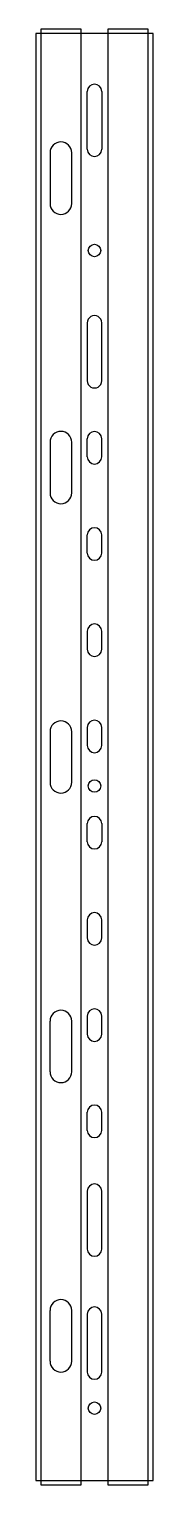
# Model space of a CAD drawing. Extents: x 0 to 81, y -3 to 1003.
import ezdxf

# ---------------------------------------------------------------- set-up
doc = ezdxf.new("R2010")
doc.units = 0
doc.layers.get('0').update_dxf_attribs({"linetype": 'CONTINUOUS'})

msp = doc.modelspace()

# ---------------------------------------------------------------- linework, layer by layer
for p, q in [((35.5, 920), (35.5, 960)), ((45.5, 960), (45.5, 920)), ((9.75, 917.5), (9.75, 882.5)), ((24.75, 882.5), (24.75, 917.5)), ((35.5, 799.98), (35.5, 760)), ((45.5, 760), (45.5, 800)), ((9.75, 717.5), (9.75, 682.5)), ((24.75, 682.5), (24.75, 717.5)), ((35.5, 707.45), (35.5, 719.95)), ((45.5, 707.45), (45.5, 719.95)), ((35.5, 640.95), (35.5, 653.45)), ((45.5, 640.95), (45.5, 653.45)), ((35.5, 586.95), (35.5, 574.45)), ((45.5, 574.45), (45.5, 586.95)), ((9.75, 517.5), (9.75, 482.5)), ((24.75, 482.5), (24.75, 517.5)), ((35.5, 520.45), (35.5, 507.95)), ((45.5, 507.95), (45.5, 520.45)), ((35.5, 441.45), (35.5, 453.95)), ((45.5, 453.95), (45.5, 441.45)), ((35.5, 387.45), (35.5, 374.95)), ((45.5, 374.95), (45.5, 387.45)), ((9.75, 282.5), (9.75, 317.5)), ((24.75, 282.5), (24.75, 317.5)), ((35.5, 320.95), (35.5, 308.45)), ((45.5, 308.45), (45.5, 320.95)), ((35.5, 241.95), (35.5, 254.45)), ((45.5, 241.95), (45.5, 254.45)), ((35.5, 200), (35.5, 160)), ((45.5, 160), (45.5, 200)), ((9.75, 82.5), (9.75, 117.5)), ((24.75, 82.5), (24.75, 117.5)), ((35.5, 115), (35.5, 75)), ((45.5, 75), (45.5, 115))]:
    msp.add_line(p, q)
for points in [[(0, 0), (81, 0), (81, 1000), (0, 1000)], [(3.25, -3), (31.25, -3), (31.25, 1003), (3.25, 1003)], [(49.75, -3), (77.75, -3), (77.75, 1003), (49.75, 1003)]]:
    msp.add_lwpolyline(points, close=True)
for centre in [(40.5, 850), (40.5, 480), (40.5, 50)]:
    msp.add_circle(centre, 4.3)
for centre, radius, start, end in [((40.5, 960), 5, 0, 180), ((17.25, 917.5), 7.5, 0, 180), ((40.5, 920), 5, 180, 0), ((17.25, 882.5), 7.5, 180, 0), ((40.5, 800), 5, 0, 180.17949), ((40.5, 760), 5, 179.99996, 0), ((17.25, 717.5), 7.5, 0, 180), ((40.5, 719.95), 5, 0, 180), ((40.5, 707.45), 5, 180, 0), ((17.25, 682.5), 7.5, 180, 0), ((40.5, 653.45), 5, 0, 180), ((40.5, 640.95), 5, 180, 0), ((40.5, 586.95), 5, 0, 180), ((40.5, 574.45), 5, 180, 0), ((17.25, 517.5), 7.5, 0, 180), ((40.5, 520.45), 5, 0, 180), ((40.5, 507.95), 5, 180, 0), ((17.25, 482.5), 7.5, 180, 0), ((40.5, 453.95), 5, 0, 180), ((40.5, 441.45), 5, 180, 0), ((40.5, 387.45), 5, 0, 180), ((40.5, 374.95), 5, 180, 0), ((17.25, 317.5), 7.5, 0, 180), ((40.5, 320.95), 5, 0, 180), ((40.5, 308.45), 5, 180, 0), ((17.25, 282.5), 7.5, 180, 0), ((40.5, 254.45), 5, 0, 180), ((40.5, 241.95), 5, 180, 0), ((40.5, 200), 5, 0, 180), ((40.5, 160), 5, 180, 0), ((17.25, 117.5), 7.5, 0, 180), ((40.5, 115), 5, 0, 180), ((17.25, 82.5), 7.5, 180, 0), ((40.5, 75), 5, 180, 0)]:
    msp.add_arc(centre, radius, start, end)

doc.saveas('drawing.dxf')
